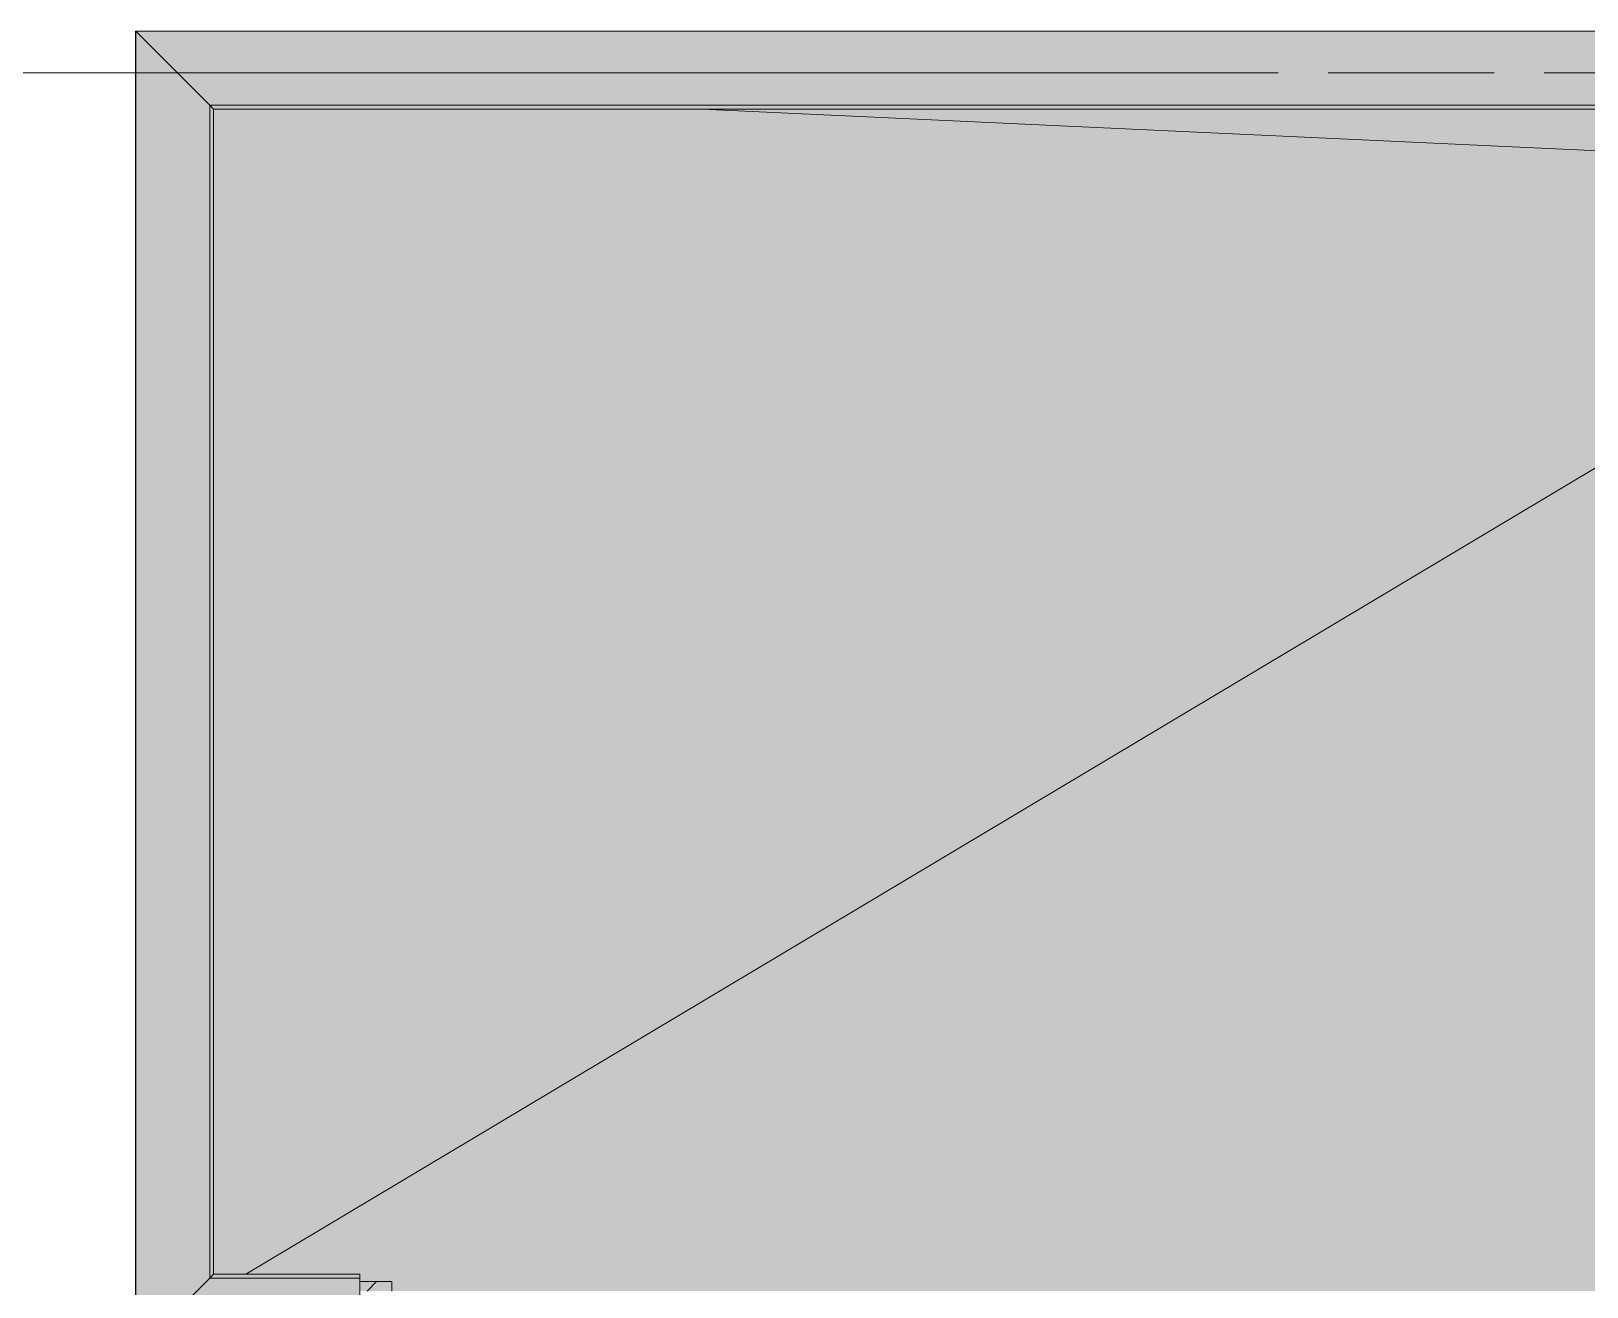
# Model space of a CAD drawing. Header units: millimetres. Extents: x 35224 to 234359, y -8553 to 29000.
# Drawn here: x 103940 to 118809, y 15398 to 27400 of the extents above; entities that cross this region are included whole.
import ezdxf

# ---------------------------------------------------------------- set-up
doc = ezdxf.new("R2010")
doc.units = ezdxf.units.MM
doc.linetypes.add('Осевая', pattern=[3175, 635, -476.25, 1587.5, -476.25])
for name, color, linetype, lineweight in [('A-DETL-2', 7, 'Continuous', 5), ('A-GENM-1', 7, 'Continuous', 5), ('I-WALL-3', 7, 'Continuous', 5), ('Оси', 7, 'Continuous', 9), ('Оси-2', 7, 'Осевая', 9)]:
    doc.layers.add(name, color=color, linetype=linetype, lineweight=lineweight)
doc.layers.add('A-DETL-GENF-2', color=7, linetype='Continuous', lineweight=9, true_color=0xc0c0c0, transparency=0.4)
for name, color, linetype, lineweight, true_color in [('A-FLOR-1', 7, 'Continuous', 5, 0xb7b7b7), ('A-GENM-2', 7, 'Continuous', 5, 0x737373), ('I-WALL-2', 7, 'Continuous', 5, 0x737373)]:
    doc.layers.add(name, color=color, linetype=linetype, lineweight=lineweight, true_color=true_color)

# ---------------------------------------------------------------- blocks, each defined once
blk = doc.blocks.new('парапет1 - парапет-18629556-3_7_2_птичка')
at = {"layer": 'A-GENM-1'}
for p, q in [((-2411, 27400), (33928, 27400)), ((-2411, 14773), (-2411, 27400))]:
    blk.add_line(p, q, dxfattribs=at)
at = {"layer": 'A-GENM-2'}
for p, q in [((-2409, 27398), (-1702, 26691)), ((33219, 26691), (-1702, 26691)), ((-1702, 26691), (-1666, 26655)), ((-1702, 26691), (-1702, 15482)), ((-1665, 26654), (33182, 26654)), ((-1665, 15519), (-1665, 26654)), ((-2409, 14775), (-1702, 15482)), ((-1702, 15482), (-1666, 15518)), ((-1702, 15482), (-268, 15482)), ((-268, 15519), (-1665, 15519)), ((-268, 15519), (-268, 15518)), ((-268, 15518), (-268, 15482)), ((-268, 15482), (-268, 14775))]:
    blk.add_line(p, q, dxfattribs=at)
for points in [[(-1666, 26655), (-1665, 26654), (-1665, 26654), (-1665, 26654), (-1665, 26654)], [(-1666, 15518), (-1665, 15519), (-1665, 15519), (-1665, 15519), (-1665, 15519)]]:
    blk.add_open_spline(points, degree=3, dxfattribs=at)

msp = doc.modelspace()

# ---------------------------------------------------------------- hatches: boundary and pattern name
at = {"layer": 'A-DETL-GENF-2'}
msp.add_hatch(color=256, dxfattribs=at).paths.add_polyline_path([(106420.9, 14774.9), (107080.7, 14774.9), (107080.7, 15358), (146108.7, 15358), (146108.7, 23888.3), (141276.8, 23888.3), (141276.8, 27398.1), (104939.6, 27398.1), (104939.6, 14774.9), (105954.8, 14774.9)])
at = {"layer": 'I-WALL-3'}
h = msp.add_hatch(dxfattribs=at)
h.set_pattern_fill('FP_93', color=256, style=0, pattern_type=2)
h.set_pattern_definition([(45, (107348.7, 0), (-353.553, 353.553), []), (135, (107348.7, 0), (-353.553, -353.553), [])])
h.paths.add_polyline_path([(107388.7, 15358), (107388.7, 15450), (107080.7, 15450), (107080.7, 15358), (107353.1, 15358)])

# ---------------------------------------------------------------- linework, layer by layer
at = {"layer": 'A-DETL-2'}
for p, q in [((141276.8, 27398.1), (104939.6, 27398.1)), ((104939.6, 27398.1), (104939.6, 14774.9))]:
    msp.add_line(p, q, dxfattribs=at)
at = {"layer": 'A-FLOR-1'}
for p, q in [((121658.7, 26130), (110349, 26653.6)), ((105990.6, 15518.4), (121658.7, 24880))]:
    msp.add_line(p, q, dxfattribs=at)
at = {"layer": 'I-WALL-2'}
for p, q in [((107388.7, 15450), (107080.7, 15450)), ((107388.7, 15358), (107388.7, 15450))]:
    msp.add_line(p, q, dxfattribs=at)
at = {"layer": 'Оси'}
msp.add_line((102724.4, 27000), (115224.4, 27000), dxfattribs=at)
at = {"layer": 'Оси-2'}
msp.add_line((115224.4, 27000), (128758.7, 27000), dxfattribs=at)

# ---------------------------------------------------------------- block references
at = {"layer": 'A-GENM-1'}
msp.add_blockref('парапет1 - парапет-18629556-3_7_2_птичка', (107348.7, 0), dxfattribs=at)

doc.saveas('drawing.dxf')
